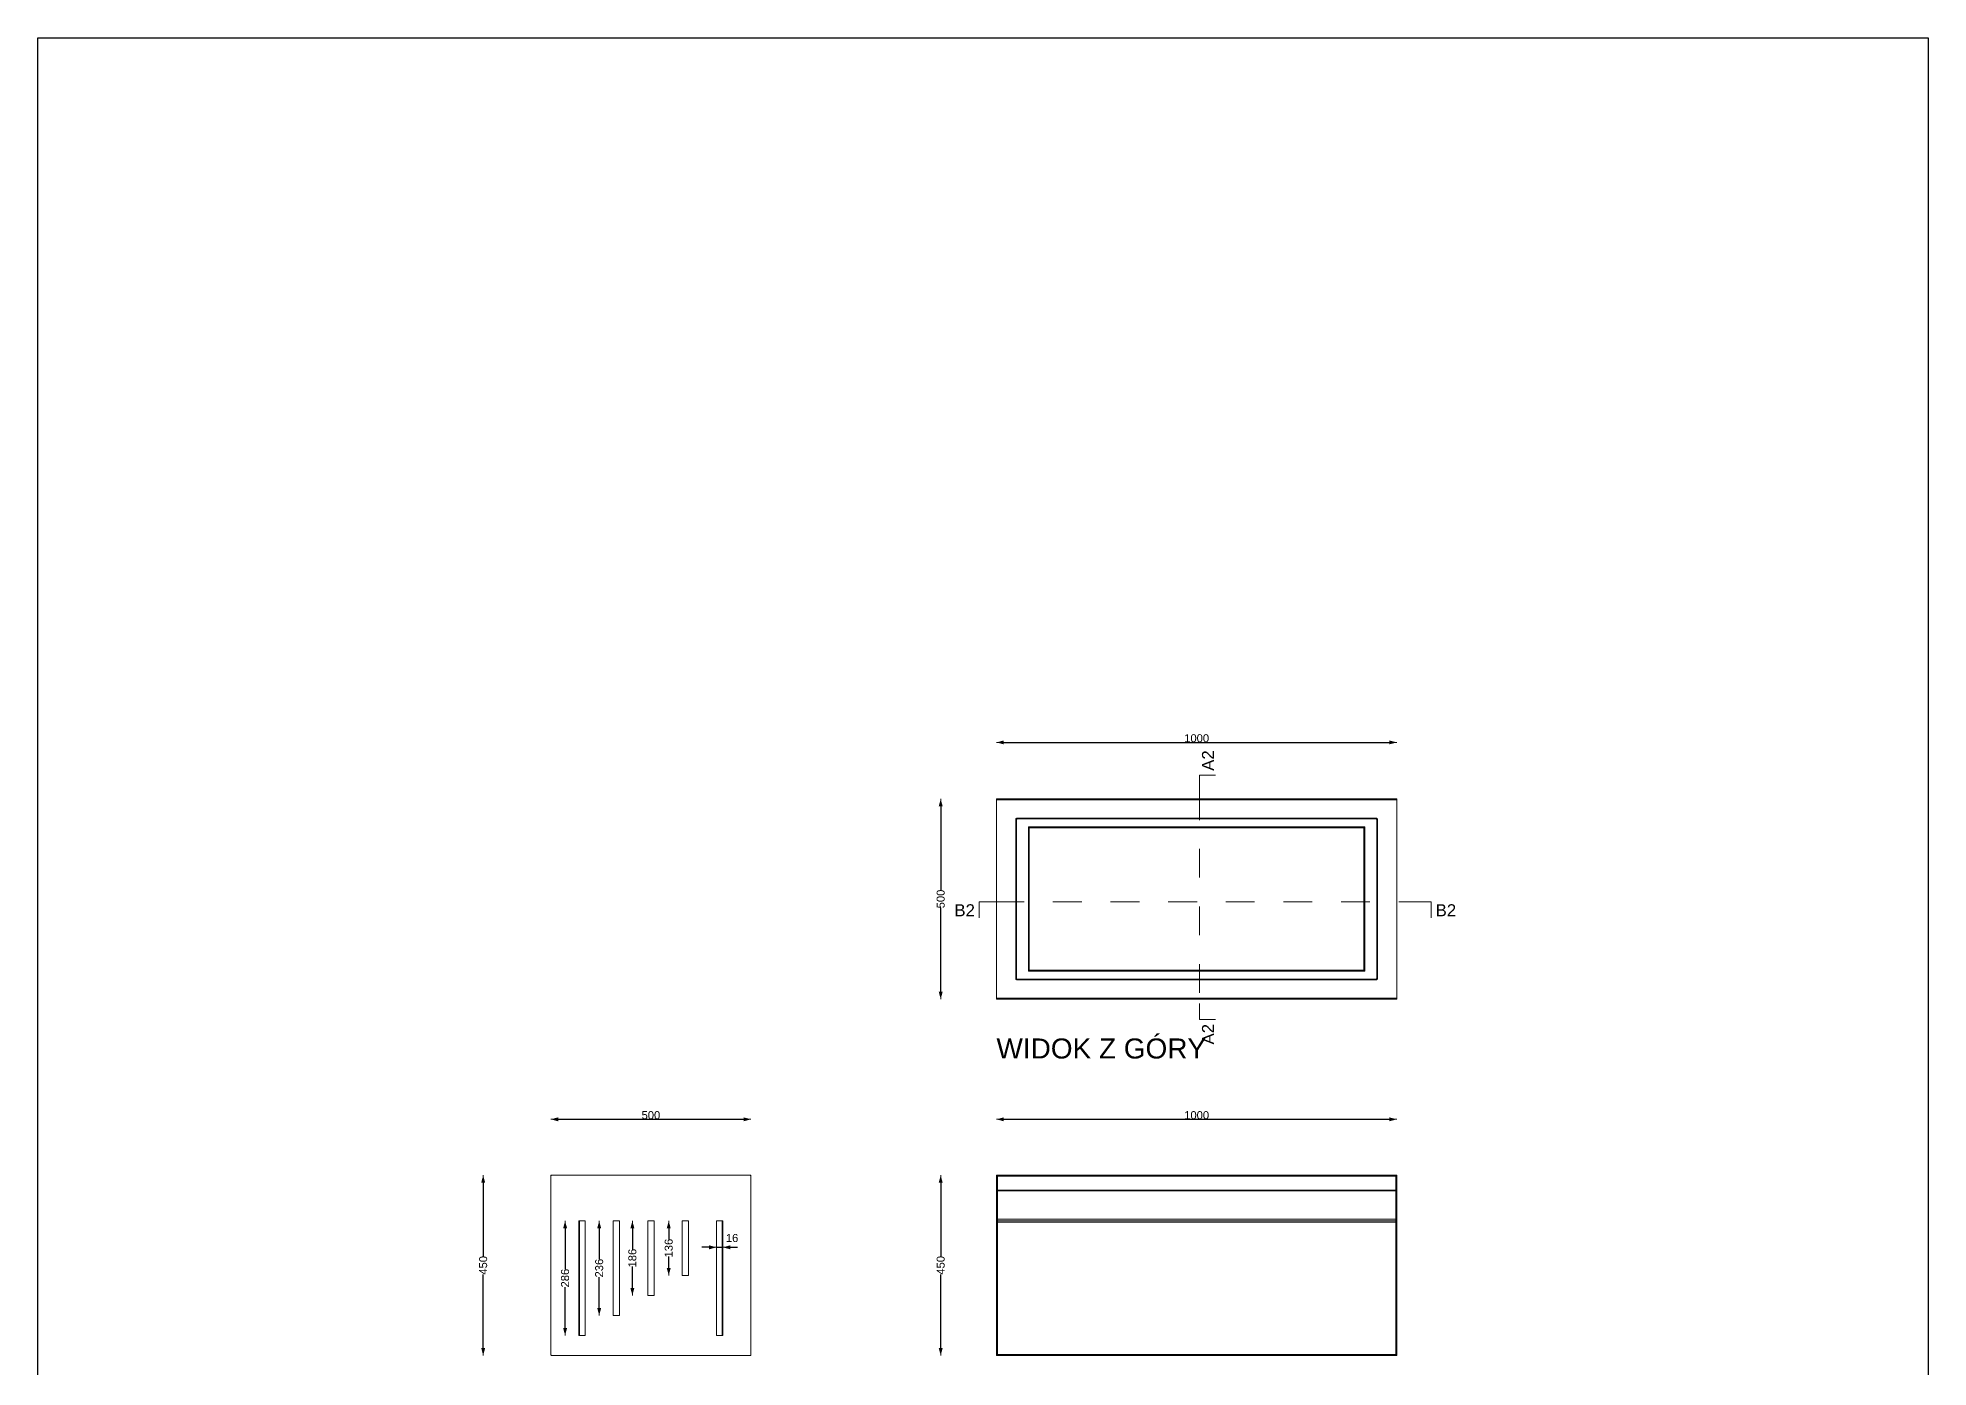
# Model space of a CAD drawing. Header units: millimetres. Extents: x 26080 to 30804, y 14395 to 20634.
# Drawn here: x 26080 to 30804, y 17312 to 20634 of the extents above; entities that cross this region are included whole.
import ezdxf

# ---------------------------------------------------------------- set-up
doc = ezdxf.new("R2010")
doc.units = ezdxf.units.MM
doc.header["$LTSCALE"] = 3
doc.linetypes.add('Przerywana', pattern=[48, 24, -24])
doc.layers.add('840-G Znaczniki ogólne', color=7, linetype='Continuous')
doc.layers.add('Nowe_299-A Wymiary Opisy', color=7, linetype='Continuous')
for name, color, linetype, lineweight in [('840-G Znaczniki ogólne_Nr_pióra__1', 7, 'Continuous', 13), ('Nowe_0_Nr_pióra__4', 7, 'Continuous', 13), ('Nowe_830-G Teksty Etykiety_Nr_pióra__1', 7, 'Continuous', 13)]:
    doc.layers.add(name, color=color, linetype=linetype, lineweight=lineweight)
doc.styles.add('GENERATED_STYLE_1', font='arial.ttf')
doc.styles.add('GENERATED_STYLE_2', font='arial.ttf')
doc.dimstyles.new('GENERATED_STYLE__1', dxfattribs={"dimtxt": 20, "dimasz": 18.357488, "dimexe": 0.18, "dimexo": 0.0625, "dimgap": 0.09, "dimtad": 1, "dimtih": 1, "dimtoh": 1, "dimdec": 0, "dimzin": 0, "dimdsep": 46, "dimtxsty": 'GENERATED_STYLE_2', "dimblk": 'ARROWHEAD_5', "dimblk1": 'ARROWHEAD_5', "dimblk2": 'ARROWHEAD_5', "dimcen": 0.09, "dimse1": 1, "dimse2": 1, "dimclrd": 7, "dimclre": 7, "dimclrt": 7, "dimadec": 1, "dimazin": 0, "dimtfac": 1, "dimtdec": 4, "dimtmove": 0, "dimatfit": 3, "dimfxl": 1, "dimtolj": 1, "dimtzin": 0, "dimarcsym": 0})
doc.dimstyles.new('GENERATED_STYLE__2', dxfattribs={"dimtxt": 20, "dimasz": 18.357488, "dimexe": 0.18, "dimexo": 0.0625, "dimgap": 0.09, "dimtad": 1, "dimdec": 0, "dimzin": 0, "dimdsep": 46, "dimtxsty": 'GENERATED_STYLE_2', "dimblk": 'ARROWHEAD_5', "dimblk1": 'ARROWHEAD_5', "dimblk2": 'ARROWHEAD_5', "dimcen": 0.09, "dimse1": 1, "dimse2": 1, "dimclrd": 7, "dimclre": 7, "dimclrt": 7, "dimadec": 1, "dimazin": 0, "dimtfac": 1, "dimtdec": 4, "dimtmove": 0, "dimatfit": 3, "dimfxl": 1, "dimtolj": 1, "dimtzin": 0, "dimarcsym": 0})
doc.dimstyles.new('GENERATED_STYLE__3', dxfattribs={"dimtxt": 20, "dimasz": 18.357488, "dimexe": 0.18, "dimexo": 0.0625, "dimgap": 0.09, "dimtad": 1, "dimtih": 1, "dimtoh": 1, "dimdec": 0, "dimzin": 0, "dimdsep": 46, "dimtxsty": 'GENERATED_STYLE_2', "dimblk": 'ARROWHEAD_5', "dimblk1": 'ARROWHEAD_5', "dimblk2": 'ARROWHEAD_5', "dimcen": 0.09, "dimse1": 1, "dimse2": 1, "dimclrd": 7, "dimclre": 7, "dimclrt": 7, "dimadec": 1, "dimazin": 0, "dimtfac": 1, "dimtdec": 4, "dimtmove": 2, "dimatfit": 3, "dimfxl": 1, "dimtolj": 1, "dimtzin": 0, "dimarcsym": 0})

# ---------------------------------------------------------------- blocks, each defined once
blk = doc.blocks.new('ARROWHEAD_5')
at = {"linetype": 'Continuous', "lineweight": 0}
blk.add_hatch(color=0, dxfattribs=at).paths.add_polyline_path([(-1, 0.2679), (0, 0), (-1, -0.2679)])
at = {"color": 0, "linetype": 'Continuous', "lineweight": 0}
blk.add_line((0, 0), (-1, 0), dxfattribs=at)
blk = doc.blocks.new('*D39')
at = {"layer": 'Defpoints', "color": 0, "linetype": 'Continuous', "transparency": 16777216}
for p in [(27862, 17931.6), (27362, 17791.7), (27862, 17791.7)]:
    blk.add_point(p, dxfattribs=at)
at = {"layer": 'Nowe_299-A Wymiary Opisy', "color": 7, "linetype": 'Continuous', "lineweight": -2, "transparency": 16777216}
blk.add_line((27380.4, 17931.6), (27843.7, 17931.6), dxfattribs=at)
at = {"layer": 'Nowe_299-A Wymiary Opisy', "color": 7, "linetype": 'Continuous', "lineweight": -2, "transparency": 16777216, "xscale": 18.35748792270531, "yscale": 18.35748792270531, "zscale": 18.35748792270531, "rotation": 180}
blk.add_blockref('ARROWHEAD_5', (27362, 17931.6), dxfattribs=at)
at = {"layer": 'Nowe_299-A Wymiary Opisy', "color": 7, "linetype": 'Continuous', "lineweight": -2, "transparency": 16777216, "xscale": 18.35748792270531, "yscale": 18.35748792270531, "zscale": 18.35748792270531}
blk.add_blockref('ARROWHEAD_5', (27862, 17931.6), dxfattribs=at)
at = {"layer": 'Nowe_299-A Wymiary Opisy', "color": 7, "linetype": 'Continuous', "lineweight": 13, "transparency": 16777216, "insert": (27612.1, 17941.9), "char_height": 20, "attachment_point": 5, "style": 'GENERATED_STYLE_2'}
blk.add_mtext('\\A1;500', dxfattribs=at)
blk = doc.blocks.new('*D40')
at = {"layer": 'Defpoints', "color": 0, "linetype": 'Continuous', "transparency": 16777216}
for p in [(27193, 17791.7), (27362, 17791.7), (27364, 17341.7)]:
    blk.add_point(p, dxfattribs=at)
at = {"layer": 'Nowe_299-A Wymiary Opisy', "color": 7, "linetype": 'Continuous', "lineweight": -2, "transparency": 16777216}
for p, q in [((27193, 17773.3), (27193, 17589.3)), ((27193, 17360), (27193, 17544.2))]:
    blk.add_line(p, q, dxfattribs=at)
at = {"layer": 'Nowe_299-A Wymiary Opisy', "color": 7, "linetype": 'Continuous', "lineweight": -2, "transparency": 16777216, "xscale": 18.35748792270531, "yscale": 18.35748792270531, "zscale": 18.35748792270531}
for p, rotation in [((27193, 17791.7), 90), ((27193, 17341.7), 270)]:
    blk.add_blockref('ARROWHEAD_5', p, dxfattribs=dict(at, rotation=rotation))
at = {"layer": 'Nowe_299-A Wymiary Opisy', "color": 7, "linetype": 'Continuous', "lineweight": 13, "transparency": 16777216, "insert": (27193, 17566.8), "char_height": 20, "attachment_point": 5, "rotation": 90, "style": 'GENERATED_STYLE_2'}
blk.add_mtext('\\A1;450', dxfattribs=at)
blk = doc.blocks.new('*D41')
at = {"layer": 'Defpoints', "color": 0, "linetype": 'Continuous', "transparency": 16777216}
for p in [(28336.2, 17791.7), (28475.6, 17791.7), (28475.6, 17341.7)]:
    blk.add_point(p, dxfattribs=at)
at = {"layer": 'Nowe_299-A Wymiary Opisy', "color": 7, "linetype": 'Continuous', "lineweight": -2, "transparency": 16777216}
for p, q in [((28336.2, 17773.3), (28336.2, 17589.3)), ((28336.2, 17360), (28336.2, 17544.2))]:
    blk.add_line(p, q, dxfattribs=at)
at = {"layer": 'Nowe_299-A Wymiary Opisy', "color": 7, "linetype": 'Continuous', "lineweight": -2, "transparency": 16777216, "xscale": 18.35748792270531, "yscale": 18.35748792270531, "zscale": 18.35748792270531}
for p, rotation in [((28336.2, 17791.7), 90), ((28336.2, 17341.7), 270)]:
    blk.add_blockref('ARROWHEAD_5', p, dxfattribs=dict(at, rotation=rotation))
at = {"layer": 'Nowe_299-A Wymiary Opisy', "color": 7, "linetype": 'Continuous', "lineweight": 13, "transparency": 16777216, "insert": (28336.2, 17566.8), "char_height": 20, "attachment_point": 5, "rotation": 90, "style": 'GENERATED_STYLE_2'}
blk.add_mtext('\\A1;450', dxfattribs=at)
blk = doc.blocks.new('*D42')
at = {"layer": 'Defpoints', "color": 0, "linetype": 'Continuous', "transparency": 16777216}
for p in [(29475.6, 17931.6), (28475.6, 17791.7), (29475.6, 17791.7)]:
    blk.add_point(p, dxfattribs=at)
at = {"layer": 'Nowe_299-A Wymiary Opisy', "color": 7, "linetype": 'Continuous', "lineweight": -2, "transparency": 16777216}
blk.add_line((28494, 17931.6), (29457.2, 17931.6), dxfattribs=at)
at = {"layer": 'Nowe_299-A Wymiary Opisy', "color": 7, "linetype": 'Continuous', "lineweight": -2, "transparency": 16777216, "xscale": 18.35748792270531, "yscale": 18.35748792270531, "zscale": 18.35748792270531, "rotation": 180}
blk.add_blockref('ARROWHEAD_5', (28475.6, 17931.6), dxfattribs=at)
at = {"layer": 'Nowe_299-A Wymiary Opisy', "color": 7, "linetype": 'Continuous', "lineweight": -2, "transparency": 16777216, "xscale": 18.35748792270531, "yscale": 18.35748792270531, "zscale": 18.35748792270531}
blk.add_blockref('ARROWHEAD_5', (29475.6, 17931.6), dxfattribs=at)
at = {"layer": 'Nowe_299-A Wymiary Opisy', "color": 7, "linetype": 'Continuous', "lineweight": 13, "transparency": 16777216, "insert": (28975.8, 17941.9), "char_height": 20, "attachment_point": 5, "style": 'GENERATED_STYLE_2'}
blk.add_mtext('\\A1;1000', dxfattribs=at)
blk = doc.blocks.new('*D43')
at = {"layer": 'Defpoints', "color": 0, "linetype": 'Continuous', "transparency": 16777216}
for p in [(28336.2, 18732), (28475.6, 18732), (28475.6, 18232)]:
    blk.add_point(p, dxfattribs=at)
at = {"layer": 'Nowe_299-A Wymiary Opisy', "color": 7, "linetype": 'Continuous', "lineweight": -2, "transparency": 16777216}
for p, q in [((28336.2, 18713.6), (28336.2, 18504.2)), ((28336.2, 18250.3), (28336.2, 18459.9))]:
    blk.add_line(p, q, dxfattribs=at)
at = {"layer": 'Nowe_299-A Wymiary Opisy', "color": 7, "linetype": 'Continuous', "lineweight": -2, "transparency": 16777216, "xscale": 18.35748792270531, "yscale": 18.35748792270531, "zscale": 18.35748792270531}
for p, rotation in [((28336.2, 18732), 90), ((28336.2, 18232), 270)]:
    blk.add_blockref('ARROWHEAD_5', p, dxfattribs=dict(at, rotation=rotation))
at = {"layer": 'Nowe_299-A Wymiary Opisy', "color": 7, "linetype": 'Continuous', "lineweight": 13, "transparency": 16777216, "insert": (28336.2, 18482.1), "char_height": 20, "attachment_point": 5, "rotation": 90, "style": 'GENERATED_STYLE_2'}
blk.add_mtext('\\A1;500', dxfattribs=at)
blk = doc.blocks.new('*D44')
at = {"layer": 'Defpoints', "color": 0, "linetype": 'Continuous', "transparency": 16777216}
for p in [(29475.6, 18873.3), (28475.6, 18732), (29475.6, 18732)]:
    blk.add_point(p, dxfattribs=at)
at = {"layer": 'Nowe_299-A Wymiary Opisy', "color": 7, "linetype": 'Continuous', "lineweight": -2, "transparency": 16777216}
blk.add_line((28494, 18873.3), (29457.2, 18873.3), dxfattribs=at)
at = {"layer": 'Nowe_299-A Wymiary Opisy', "color": 7, "linetype": 'Continuous', "lineweight": -2, "transparency": 16777216, "xscale": 18.35748792270531, "yscale": 18.35748792270531, "zscale": 18.35748792270531, "rotation": 180}
blk.add_blockref('ARROWHEAD_5', (28475.6, 18873.3), dxfattribs=at)
at = {"layer": 'Nowe_299-A Wymiary Opisy', "color": 7, "linetype": 'Continuous', "lineweight": -2, "transparency": 16777216, "xscale": 18.35748792270531, "yscale": 18.35748792270531, "zscale": 18.35748792270531}
blk.add_blockref('ARROWHEAD_5', (29475.6, 18873.3), dxfattribs=at)
at = {"layer": 'Nowe_299-A Wymiary Opisy', "color": 7, "linetype": 'Continuous', "lineweight": 13, "transparency": 16777216, "insert": (28975.8, 18883.6), "char_height": 20, "attachment_point": 5, "style": 'GENERATED_STYLE_2'}
blk.add_mtext('\\A1;1000', dxfattribs=at)
blk = doc.blocks.new('*D45')
at = {"layer": 'Defpoints', "color": 0, "linetype": 'Continuous', "transparency": 16777216}
for p in [(27397.7, 17677.7), (27440, 17677.7), (27440, 17391.7)]:
    blk.add_point(p, dxfattribs=at)
at = {"layer": 'Nowe_299-A Wymiary Opisy', "color": 7, "linetype": 'Continuous', "lineweight": -2, "transparency": 16777216}
for p, q in [((27397.7, 17659.3), (27397.7, 17557.1)), ((27397.7, 17410), (27397.7, 17512.4))]:
    blk.add_line(p, q, dxfattribs=at)
at = {"layer": 'Nowe_299-A Wymiary Opisy', "color": 7, "linetype": 'Continuous', "lineweight": -2, "transparency": 16777216, "xscale": 18.35748792270531, "yscale": 18.35748792270531, "zscale": 18.35748792270531}
for p, rotation in [((27397.7, 17677.7), 90), ((27397.7, 17391.7), 270)]:
    blk.add_blockref('ARROWHEAD_5', p, dxfattribs=dict(at, rotation=rotation))
at = {"layer": 'Nowe_299-A Wymiary Opisy', "color": 7, "linetype": 'Continuous', "lineweight": 13, "transparency": 16777216, "insert": (27397.7, 17534.8), "char_height": 20, "attachment_point": 5, "rotation": 90, "style": 'GENERATED_STYLE_2'}
blk.add_mtext('\\A1;286', dxfattribs=at)
blk = doc.blocks.new('*D46')
at = {"layer": 'Defpoints', "color": 0, "linetype": 'Continuous', "transparency": 16777216}
for p in [(27482.9, 17677.7), (27526, 17677.7), (27526, 17441.7)]:
    blk.add_point(p, dxfattribs=at)
at = {"layer": 'Nowe_299-A Wymiary Opisy', "color": 7, "linetype": 'Continuous', "lineweight": -2, "transparency": 16777216}
for p, q in [((27482.9, 17659.3), (27482.9, 17582.1)), ((27482.9, 17460), (27482.9, 17537.4))]:
    blk.add_line(p, q, dxfattribs=at)
at = {"layer": 'Nowe_299-A Wymiary Opisy', "color": 7, "linetype": 'Continuous', "lineweight": -2, "transparency": 16777216, "xscale": 18.35748792270531, "yscale": 18.35748792270531, "zscale": 18.35748792270531}
for p, rotation in [((27482.9, 17677.7), 90), ((27482.9, 17441.7), 270)]:
    blk.add_blockref('ARROWHEAD_5', p, dxfattribs=dict(at, rotation=rotation))
at = {"layer": 'Nowe_299-A Wymiary Opisy', "color": 7, "linetype": 'Continuous', "lineweight": 13, "transparency": 16777216, "insert": (27482.9, 17559.8), "char_height": 20, "attachment_point": 5, "rotation": 90, "style": 'GENERATED_STYLE_2'}
blk.add_mtext('\\A1;236', dxfattribs=at)
blk = doc.blocks.new('*D47')
at = {"layer": 'Defpoints', "color": 0, "linetype": 'Continuous', "transparency": 16777216}
for p in [(27565.8, 17677.7), (27612.8, 17677.7), (27612, 17491.7)]:
    blk.add_point(p, dxfattribs=at)
at = {"layer": 'Nowe_299-A Wymiary Opisy', "color": 7, "linetype": 'Continuous', "lineweight": -2, "transparency": 16777216}
for p, q in [((27565.8, 17659.3), (27565.8, 17606)), ((27565.8, 17510), (27565.8, 17563.6))]:
    blk.add_line(p, q, dxfattribs=at)
at = {"layer": 'Nowe_299-A Wymiary Opisy', "color": 7, "linetype": 'Continuous', "lineweight": -2, "transparency": 16777216, "xscale": 18.35748792270531, "yscale": 18.35748792270531, "zscale": 18.35748792270531}
for p, rotation in [((27565.8, 17677.7), 90), ((27565.8, 17491.7), 270)]:
    blk.add_blockref('ARROWHEAD_5', p, dxfattribs=dict(at, rotation=rotation))
at = {"layer": 'Nowe_299-A Wymiary Opisy', "color": 7, "linetype": 'Continuous', "lineweight": 13, "transparency": 16777216, "insert": (27565.8, 17584.8), "char_height": 20, "attachment_point": 5, "rotation": 90, "style": 'GENERATED_STYLE_2'}
blk.add_mtext('\\A1;186', dxfattribs=at)
blk = doc.blocks.new('*D48')
at = {"layer": 'Defpoints', "color": 0, "linetype": 'Continuous', "transparency": 16777216}
for p in [(27656.6, 17677.7), (27698, 17677.7), (27698, 17541.7)]:
    blk.add_point(p, dxfattribs=at)
at = {"layer": 'Nowe_299-A Wymiary Opisy', "color": 7, "linetype": 'Continuous', "lineweight": -2, "transparency": 16777216}
for p, q in [((27656.6, 17659.3), (27656.6, 17631)), ((27656.6, 17560), (27656.6, 17588.6))]:
    blk.add_line(p, q, dxfattribs=at)
at = {"layer": 'Nowe_299-A Wymiary Opisy', "color": 7, "linetype": 'Continuous', "lineweight": -2, "transparency": 16777216, "xscale": 18.35748792270531, "yscale": 18.35748792270531, "zscale": 18.35748792270531}
for p, rotation in [((27656.6, 17677.7), 90), ((27656.6, 17541.7), 270)]:
    blk.add_blockref('ARROWHEAD_5', p, dxfattribs=dict(at, rotation=rotation))
at = {"layer": 'Nowe_299-A Wymiary Opisy', "color": 7, "linetype": 'Continuous', "lineweight": 13, "transparency": 16777216, "insert": (27656.6, 17609.8), "char_height": 20, "attachment_point": 5, "rotation": 90, "style": 'GENERATED_STYLE_2'}
blk.add_mtext('\\A1;136', dxfattribs=at)
blk = doc.blocks.new('*D49')
at = {"layer": 'Defpoints', "color": 0, "linetype": 'Continuous', "transparency": 16777216}
for p in [(27776, 17677.7), (27792, 17677.7), (27792, 17611.8)]:
    blk.add_point(p, dxfattribs=at)
at = {"layer": 'Nowe_299-A Wymiary Opisy', "color": 7, "linetype": 'Continuous', "lineweight": -2, "transparency": 16777216}
for p, q in [((27757.7, 17611.8), (27739.3, 17611.8)), ((27776, 17611.8), (27792, 17611.8)), ((27810.4, 17611.8), (27828.7, 17611.8))]:
    blk.add_line(p, q, dxfattribs=at)
at = {"layer": 'Nowe_299-A Wymiary Opisy', "color": 7, "linetype": 'Continuous', "lineweight": -2, "transparency": 16777216, "xscale": 18.35748792270531, "yscale": 18.35748792270531, "zscale": 18.35748792270531}
blk.add_blockref('ARROWHEAD_5', (27776, 17611.8), dxfattribs=at)
at = {"layer": 'Nowe_299-A Wymiary Opisy', "color": 7, "linetype": 'Continuous', "lineweight": -2, "transparency": 16777216, "xscale": 18.35748792270531, "yscale": 18.35748792270531, "zscale": 18.35748792270531, "rotation": 180}
blk.add_blockref('ARROWHEAD_5', (27792, 17611.8), dxfattribs=at)
at = {"layer": 'Nowe_299-A Wymiary Opisy', "color": 7, "linetype": 'Continuous', "lineweight": 13, "transparency": 16777216, "insert": (27815, 17635), "char_height": 20, "attachment_point": 5, "style": 'GENERATED_STYLE_2'}
blk.add_mtext('\\A1;16', dxfattribs=at)
blk = doc.blocks.new('Płaszczyzna odcinająca_1_1', base_point=(14987.1, 11369.6))
at = {"layer": '840-G Znaczniki ogólne_Nr_pióra__1', "color": 7, "linetype": 'Continuous', "lineweight": 13}
for p, q in [((14987.1, 11369.6), (15027.1, 11369.6)), ((14987.1, 11369.6), (14987.1, 11329.6)), ((14987.1, 10759), (14987.1, 10799)), ((14987.1, 10759), (15027.1, 10759))]:
    blk.add_line(p, q, dxfattribs=at)
at = {"layer": '840-G Znaczniki ogólne_Nr_pióra__1', "color": 7, "linetype": 'Przerywana', "lineweight": 13}
blk.add_line((14987.1, 11329.6), (14987.1, 10799), dxfattribs=at)
at = {"layer": '840-G Znaczniki ogólne_Nr_pióra__1', "color": 7, "lineweight": 13, "char_height": 30, "rotation": 90, "style": 'GENERATED_STYLE_1'}
for insert, attachment_point in [((15023.4, 11431.8), 9), ((15023.4, 10696.8), 7)]:
    blk.add_mtext('\\A1;\\pt0;A2', dxfattribs=dict(at, insert=insert, attachment_point=attachment_point))
blk = doc.blocks.new('Płaszczyzna odcinająca_2_1', base_point=(14437, 11053.6))
at = {"layer": '840-G Znaczniki ogólne_Nr_pióra__1', "color": 7, "linetype": 'Continuous', "lineweight": 13}
for p, q in [((14437, 11053.6), (14437, 11013.6)), ((14437, 11053.6), (14477, 11053.6)), ((15566.3, 11053.6), (15526.3, 11053.6)), ((15566.3, 11053.6), (15566.3, 11013.6))]:
    blk.add_line(p, q, dxfattribs=at)
at = {"layer": '840-G Znaczniki ogólne_Nr_pióra__1', "color": 7, "linetype": 'Przerywana', "lineweight": 13}
blk.add_line((14477, 11053.6), (15526.3, 11053.6), dxfattribs=at)
at = {"layer": '840-G Znaczniki ogólne_Nr_pióra__1', "color": 7, "lineweight": 13, "char_height": 30, "style": 'GENERATED_STYLE_1'}
for insert, attachment_point in [((14374.8, 11017.3), 7), ((15628.5, 11017.3), 9)]:
    blk.add_mtext('\\A1;\\pt0;B2', dxfattribs=dict(at, insert=insert, attachment_point=attachment_point))

msp = doc.modelspace()

# ---------------------------------------------------------------- linework, layer by layer
msp.add_lwpolyline([(26080.1, 20633.8), (30803.7, 20633.8), (30803.7, 14394.7), (26080.1, 14394.7)], close=True)
for points in [[(28477.6, 17791.7), (28477.6, 17341.7)], [(29473.6, 17791.7), (29473.6, 17341.7)]]:
    msp.add_lwpolyline(points)
at = {"layer": 'Nowe_0_Nr_pióra__4', "color": 7, "linetype": 'Continuous', "lineweight": 13}
for p, q in [((27362, 17789.7), (27362, 17791.7)), ((27362, 17791.7), (27364, 17791.7)), ((27362.1, 17790.1), (27362, 17789.7)), ((27362, 17754.4), (27362, 17789.7)), ((27362.2, 17790.5), (27362.1, 17790.1)), ((27362.4, 17790.8), (27362.2, 17790.5)), ((27362.6, 17791.1), (27362.4, 17790.8)), ((27362.9, 17791.3), (27362.6, 17791.1)), ((27363.3, 17791.5), (27362.9, 17791.3)), ((27363.6, 17791.6), (27363.3, 17791.5)), ((27364, 17791.7), (27363.6, 17791.6)), ((27364, 17791.7), (27860, 17791.7)), ((27860.4, 17791.6), (27860, 17791.7)), ((27860, 17791.7), (27862, 17791.7)), ((27860.8, 17791.5), (27860.4, 17791.6)), ((27861.1, 17791.3), (27860.8, 17791.5)), ((27861.4, 17791.1), (27861.1, 17791.3)), ((27861.7, 17790.8), (27861.4, 17791.1)), ((27861.9, 17790.5), (27861.7, 17790.8)), ((27862, 17790.1), (27861.9, 17790.5)), ((27862, 17791.7), (27862, 17789.7)), ((27862, 17789.7), (27862, 17790.1)), ((27862, 17789.7), (27862, 17754.4)), ((28475.6, 17791.7), (29475.6, 17791.7)), ((28475.6, 17791.7), (28475.6, 17789.7)), ((28475.6, 17789.7), (28475.6, 17790.1)), ((28475.6, 17789.7), (28475.6, 17754.4)), ((29473.6, 17789.7), (28477.6, 17789.7)), ((29475.6, 17789.7), (29475.6, 17791.7)), ((29475.6, 17790.1), (29475.6, 17789.7)), ((29475.6, 17789.7), (29475.6, 17754.4)), ((27362, 17674.7), (27362, 17754.4)), ((27862, 17754.4), (27862, 17674.7)), ((28475.6, 17753.9), (28475.6, 17754.4)), ((28475.6, 17754.4), (28475.6, 17674.7)), ((29473.6, 17754.4), (28477.6, 17754.4)), ((29473.6, 17753), (28477.6, 17753)), ((29475.6, 17674.7), (29475.6, 17754.4)), ((27362, 17343.7), (27362, 17674.7)), ((27432, 17677.7), (27448, 17677.7)), ((27432, 17391.7), (27432, 17677.7)), ((27434, 17391.7), (27434, 17677.7)), ((27448, 17677.7), (27448, 17391.7)), ((27518, 17441.7), (27518, 17677.7)), ((27518, 17677.7), (27534, 17677.7)), ((27534, 17677.7), (27534, 17441.7)), ((27604, 17677.7), (27620, 17677.7)), ((27604, 17491.7), (27604, 17677.7)), ((27620, 17677.7), (27620, 17491.7)), ((27690, 17541.7), (27690, 17677.7)), ((27690, 17677.7), (27706, 17677.7)), ((27706, 17677.7), (27706, 17541.7)), ((27776, 17391.7), (27776, 17677.7)), ((27776, 17677.7), (27792, 17677.7)), ((27790, 17391.7), (27790, 17677.7)), ((27792, 17677.7), (27792, 17391.7)), ((27862, 17674.7), (27862, 17343.7)), ((28475.6, 17674.7), (28475.6, 17675.3)), ((28475.6, 17674.7), (28475.6, 17343.7)), ((29473.6, 17682.1), (28477.6, 17682.1)), ((29473.6, 17677.7), (28477.6, 17677.7)), ((29473.6, 17674.7), (28477.6, 17674.7)), ((29475.6, 17675.3), (29475.6, 17674.7)), ((29475.6, 17674.7), (29475.6, 17343.7)), ((27706, 17541.7), (27690, 17541.7)), ((27620, 17491.7), (27604, 17491.7)), ((27534, 17441.7), (27518, 17441.7)), ((27448, 17391.7), (27432, 17391.7)), ((27792, 17391.7), (27776, 17391.7)), ((27362.1, 17343.3), (27362, 17343.7)), ((27362.2, 17342.9), (27362.1, 17343.3)), ((27362.4, 17342.6), (27362.2, 17342.9)), ((27362.6, 17342.3), (27362.4, 17342.6)), ((27362.9, 17342), (27362.6, 17342.3)), ((27363.3, 17341.8), (27362.9, 17342)), ((27363.6, 17341.7), (27363.3, 17341.8)), ((27364, 17341.7), (27363.6, 17341.7)), ((27860, 17341.7), (27364, 17341.7)), ((27860, 17341.7), (27860.4, 17341.7)), ((27862, 17341.7), (27860, 17341.7)), ((27860.4, 17341.7), (27860.8, 17341.8)), ((27860.8, 17341.8), (27861.1, 17342)), ((27861.1, 17342), (27861.4, 17342.3)), ((27861.4, 17342.3), (27861.7, 17342.6)), ((27861.7, 17342.6), (27861.9, 17342.9)), ((27861.9, 17342.9), (27862, 17343.3)), ((27862, 17343.7), (27862, 17341.7)), ((27862, 17343.3), (27862, 17343.7)), ((28475.6, 17343.7), (28475.6, 17341.7)), ((29475.6, 17341.7), (28475.6, 17341.7)), ((29473.6, 17343.7), (28477.6, 17343.7)), ((29475.6, 17341.7), (29475.6, 17343.7))]:
    msp.add_line(p, q, dxfattribs=at)
at = {"layer": 'Nowe_0_Nr_pióra__4', "color": 7, "linetype": 'Continuous', "lineweight": 13, "flags": 128}
for points in [[(28475.6, 18232), (28475.6, 18234), (28475.6, 18730), (28475.6, 18732)], [(29475.6, 18732), (28475.6, 18732)], [(28475.6, 18730), (29475.6, 18730)], [(29475.6, 18233.6), (29475.6, 18234), (29475.6, 18730), (29475.6, 18732)], [(29475.6, 18730), (29475.6, 18730.4)], [(28523.6, 18680), (28524, 18680), (28524.4, 18680), (28524.7, 18680), (28525, 18680), (28525.3, 18680), (28525.5, 18680), (28525.6, 18680), (28525.6, 18680)], [(28527.6, 18682), (28527.6, 18682), (28527.6, 18682.1), (28527.6, 18682.3), (28527.6, 18682.6), (28527.6, 18682.9), (28527.6, 18683.2), (28527.6, 18683.6), (28527.6, 18684)], [(28555.6, 18662), (28555.6, 18660)], [(28557.6, 18662), (28555.6, 18662)], [(29395.6, 18660), (29395.6, 18660), (29395.5, 18660), (29395.3, 18660), (29395, 18660), (29394.7, 18660), (29394.4, 18660), (29394, 18660), (29393.6, 18660), (28557.6, 18660), (28557.2, 18660), (28556.8, 18660), (28556.5, 18660), (28556.2, 18660), (28555.9, 18660), (28555.8, 18660), (28555.6, 18660), (28555.6, 18660)], [(28557.6, 18302), (28557.6, 18302), (28557.6, 18302.1), (28557.6, 18302.3), (28557.6, 18302.6), (28557.6, 18302.9), (28557.6, 18303.2), (28557.6, 18303.6), (28557.6, 18304), (28557.6, 18660), (28557.6, 18660.4), (28557.6, 18660.8), (28557.6, 18661.1), (28557.6, 18661.4), (28557.6, 18661.7), (28557.6, 18661.8), (28557.6, 18662), (28557.6, 18662)], [(29395.6, 18662), (29393.6, 18662)], [(29393.6, 18662), (29393.6, 18662), (29393.6, 18661.8), (29393.6, 18661.7), (29393.6, 18661.4), (29393.6, 18661.1), (29393.6, 18660.8), (29393.6, 18660.4), (29393.6, 18660), (29393.6, 18304), (29393.6, 18303.6), (29393.6, 18303.2), (29393.6, 18302.9), (29393.6, 18302.6), (29393.6, 18302.3), (29393.6, 18302.1), (29393.6, 18302), (29393.6, 18302)], [(29395.6, 18660), (29395.6, 18662)], [(29423.6, 18682), (29423.6, 18682), (29423.6, 18682.1), (29423.6, 18682.3), (29423.6, 18682.6), (29423.6, 18682.9), (29423.6, 18683.2), (29423.6, 18683.6), (29423.6, 18684)], [(29427.6, 18680), (29427.2, 18680), (29426.8, 18680), (29426.5, 18680), (29426.2, 18680), (29425.9, 18680), (29425.8, 18680), (29425.6, 18680), (29425.6, 18680)], [(28525.6, 18284), (28525.6, 18284), (28525.5, 18284), (28525.3, 18284), (28525, 18284), (28524.7, 18284), (28524.4, 18284), (28524, 18284), (28523.6, 18284)], [(28527.6, 18282), (28527.6, 18282), (28527.6, 18281.8), (28527.6, 18281.7), (28527.6, 18281.4), (28527.6, 18281.1), (28527.6, 18280.8), (28527.6, 18280.4), (28527.6, 18280)], [(28555.6, 18304), (28555.6, 18302)], [(28555.6, 18304), (28555.6, 18304), (28555.8, 18304), (28555.9, 18304), (28556.2, 18304), (28556.5, 18304), (28556.8, 18304), (28557.2, 18304), (28557.6, 18304), (29393.6, 18304), (29394, 18304), (29394.4, 18304), (29394.7, 18304), (29395, 18304), (29395.3, 18304), (29395.5, 18304), (29395.6, 18304), (29395.6, 18304)], [(28555.6, 18302), (28557.6, 18302)], [(29393.6, 18302), (29395.6, 18302)], [(29395.6, 18302), (29395.6, 18304)], [(29423.6, 18282), (29423.6, 18282), (29423.6, 18281.8), (29423.6, 18281.7), (29423.6, 18281.4), (29423.6, 18281.1), (29423.6, 18280.8), (29423.6, 18280.4), (29423.6, 18280)], [(29427.6, 18284), (29427.2, 18284), (29426.8, 18284), (29426.5, 18284), (29426.2, 18284), (29425.9, 18284), (29425.8, 18284), (29425.6, 18284), (29425.6, 18284)], [(29475.6, 18234), (28475.6, 18234)], [(29475.6, 18234), (29475.6, 18232)], [(28475.6, 18232), (29475.6, 18232)]]:
    msp.add_lwpolyline(points, dxfattribs=at)
for points in [[(28524.3, 18281.8), (28523.9, 18282.5), (28523.7, 18283.2), (28523.6, 18284), (28523.6, 18680), (28523.7, 18680.8), (28523.9, 18681.5), (28524.3, 18682.2), (28524.8, 18682.8), (28525.4, 18683.3), (28526.1, 18683.7), (28526.8, 18683.9), (28527.6, 18684), (29423.6, 18684), (29424.4, 18683.9), (29425.1, 18683.7), (29425.8, 18683.3), (29426.4, 18682.8), (29426.9, 18682.2), (29427.3, 18681.5), (29427.5, 18680.8), (29427.6, 18680), (29427.6, 18284), (29427.5, 18283.2), (29427.3, 18282.5), (29426.9, 18281.8), (29426.4, 18281.2), (29425.8, 18280.7), (29425.1, 18280.3), (29424.4, 18280.1), (29423.6, 18280), (28527.6, 18280), (28526.8, 18280.1), (28526.1, 18280.3), (28525.4, 18280.7), (28524.8, 18281.2)], [(28527.6, 18282), (29423.6, 18282), (29424, 18282), (29424.4, 18282.1), (29424.7, 18282.3), (29425, 18282.6), (29425.3, 18282.9), (29425.5, 18283.2), (29425.6, 18283.6), (29425.6, 18284), (29425.6, 18680), (29425.6, 18680.4), (29425.5, 18680.8), (29425.3, 18681.1), (29425, 18681.4), (29424.7, 18681.7), (29424.4, 18681.8), (29424, 18682), (29423.6, 18682), (28527.6, 18682), (28527.2, 18682), (28526.8, 18681.8), (28526.5, 18681.7), (28526.2, 18681.4), (28525.9, 18681.1), (28525.8, 18680.8), (28525.6, 18680.4), (28525.6, 18680), (28525.6, 18284), (28525.6, 18283.6), (28525.8, 18283.2), (28525.9, 18282.9), (28526.2, 18282.6), (28526.5, 18282.3), (28526.8, 18282.1), (28527.2, 18282)], [(28557.2, 18302), (28557.6, 18302), (29393.6, 18302), (29394, 18302), (29394.4, 18302.1), (29394.7, 18302.3), (29395, 18302.6), (29395.3, 18302.9), (29395.5, 18303.2), (29395.6, 18303.6), (29395.6, 18304), (29395.6, 18660), (29395.6, 18660.4), (29395.5, 18660.8), (29395.3, 18661.1), (29395, 18661.4), (29394.7, 18661.7), (29394.4, 18661.8), (29394, 18662), (29393.6, 18662), (28557.6, 18662), (28557.2, 18662), (28556.8, 18661.8), (28556.5, 18661.7), (28556.2, 18661.4), (28555.9, 18661.1), (28555.8, 18660.8), (28555.6, 18660.4), (28555.6, 18660), (28555.6, 18304), (28555.6, 18303.6), (28555.8, 18303.2), (28555.9, 18302.9), (28556.2, 18302.6), (28556.5, 18302.3), (28556.8, 18302.1)]]:
    msp.add_lwpolyline(points, close=True, dxfattribs=at)

# ---------------------------------------------------------------- block references
at = {"layer": '840-G Znaczniki ogólne', "color": 7, "lineweight": 13}
for name, p in [('Płaszczyzna odcinająca_1_1', (28982.8, 18791.4)), ('Płaszczyzna odcinająca_2_1', (28432.7, 18475.3))]:
    msp.add_blockref(name, p, dxfattribs=at)

# ---------------------------------------------------------------- texts
at = {"layer": 'Nowe_830-G Teksty Etykiety_Nr_pióra__1', "color": 7, "linetype": 'Continuous', "lineweight": 13, "insert": (28475.6, 18133.6), "char_height": 50, "attachment_point": 1, "style": 'GENERATED_STYLE_2'}
msp.add_mtext('\\A1;WIDOK Z GÓRY', dxfattribs=at)

# ---------------------------------------------------------------- dimensions: what is measured, and where the dimension line sits
at = {"layer": 'Nowe_299-A Wymiary Opisy', "color": 7, "linetype": 'Continuous', "lineweight": 13}
for base, p1, p2, dimstyle, picture, middle in [((29475.6, 18873.3), (28475.6, 18732), (29475.6, 18732), 'GENERATED_STYLE__1', '*D44', (28975.8, 18873.3)), ((27862, 17931.6), (27362, 17791.7), (27862, 17791.7), 'GENERATED_STYLE__1', '*D39', (27612.1, 17931.6)), ((29475.6, 17931.6), (28475.6, 17791.7), (29475.6, 17791.7), 'GENERATED_STYLE__1', '*D42', (28975.8, 17931.6)), ((27792, 17611.8), (27776, 17677.7), (27792, 17677.7), 'GENERATED_STYLE__3', '*D49', (27815, 17635))]:
    dim = msp.add_linear_dim(base=base, p1=p1, p2=p2, dimstyle=dimstyle, dxfattribs=at)
    dim.commit()
    dim.dimension.update_dxf_attribs({"geometry": picture, "text_midpoint": middle, "dimtype": 160})
for base, p1, p2, picture, middle in [((28336.2, 18732), (28475.6, 18232), (28475.6, 18732), '*D43', (28336.2, 18482.1)), ((27193, 17791.7), (27364, 17341.7), (27362, 17791.7), '*D40', (27193, 17566.8)), ((28336.2, 17791.7), (28475.6, 17341.7), (28475.6, 17791.7), '*D41', (28336.2, 17566.8)), ((27397.7, 17677.7), (27440, 17391.7), (27440, 17677.7), '*D45', (27397.7, 17534.8)), ((27482.9, 17677.7), (27526, 17441.7), (27526, 17677.7), '*D46', (27482.9, 17559.8)), ((27565.8, 17677.7), (27612, 17491.7), (27612.8, 17677.7), '*D47', (27565.8, 17584.8)), ((27656.6, 17677.7), (27698, 17541.7), (27698, 17677.7), '*D48', (27656.6, 17609.8))]:
    dim = msp.add_linear_dim(base=base, p1=p1, p2=p2, angle=90, dimstyle='GENERATED_STYLE__2', dxfattribs=at)
    dim.commit()
    dim.dimension.update_dxf_attribs({"geometry": picture, "text_midpoint": middle, "dimtype": 160, "text_rotation": 90})

doc.saveas('drawing.dxf')
